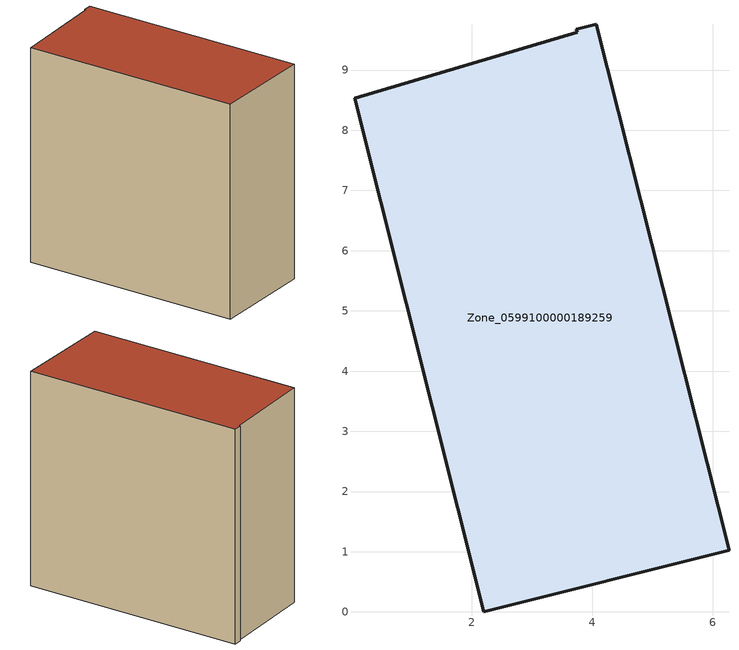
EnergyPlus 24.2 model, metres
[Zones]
Zone_0599100000189259
 floor ground (C_G): 3.75,9.63 3.74,9.68 4.07,9.76 6.27,1.02 2.2,0 0.05,8.53 z0
 wall outside (C_F): 6.27,1.02 4.07,9.76 3.74,9.68 3.75,9.63 0.05,8.53 2.2,0 6.27,1.02 z0:8.66
 roof outside (C_R): 3.74,9.68 3.75,9.63 0.05,8.53 2.2,0 6.27,1.02 4.07,9.76 z8.66
[BUILDING]
Pand.0599100000189259: North Axis=0; Terrain=City; Loads Convergence Tolerance Value=0.04; Temperature Convergence Tolerance Value=0.4; Solar Distribution=FullExterior; Maximum Number of Warmup Days=25; Minimum Number of Warmup Days=1
[Site:Location]
Rotterdam.The.Hague.AP_ZH_NLD Design_Conditions: Latitude=51.96; Longitude=4.45; Time Zone=1; Elevation=-4.5
[SITE:GROUNDTEMPERATURE:BUILDINGSURFACE]
18, 18, 18, 18, 18, 18, 18, 18, 18, 18, 18, 18
[MATERIAL] Thermal Absorptance=0.9; Solar Absorptance=0.7; Visible Absorptance=0.7
Name | Roughness | Thickness | Conductivity | Density | Specific Heat
G.TI.1992-2005 | MediumSmooth | 0.15 | 0.06 | 540 | 1210
F.TI.1992-2005 | Rough | 0.3 | 0.12 | 1920 | 840
R.TI.1992-2005 | MediumRough | 0.2 | 0.08 | 1500 | 1000
[CONSTRUCTION]
C_G: G.TI.1992-2005
C_F: F.TI.1992-2005
C_R: R.TI.1992-2005
[ZONE]
Zone_0599100000189259: Type=1; Multiplier=1; Ceiling Height=Autocalculate; Volume=Autocalculate; Floor Area=autocalculate; Part of Total Floor Area=Yes
[ZONEINFILTRATION:DESIGNFLOWRATE]
Infil_Zone_0599100000189259: Zone or ZoneList or Space or SpaceList=Zone_0599100000189259; Schedule=AlwaysOn; Design Flow Rate Calculation Method=Flow/Area; Flow Rate per Floor Area=0.0015; Constant Term Coefficient=1; Temperature Term Coefficient=0; Velocity Term Coefficient=0; Velocity Squared Term Coefficient=0
[HVACTEMPLATE:ZONE:IDEALLOADSAIRSYSTEM]
Zone_0599100000189259: Maximum Heating Supply Air Temperature=50; Minimum Cooling Supply Air Temperature=13; Maximum Heating Supply Air Humidity Ratio=0.0156; Minimum Cooling Supply Air Humidity Ratio=0.0077; Heating Limit=NoLimit; Cooling Limit=NoLimit; Dehumidification Control Type=ConstantSensibleHeatRatio; Cooling Sensible Heat Ratio=0.7; Dehumidification Setpoint=60; Humidification Control Type=None; Humidification Setpoint=30; Outdoor Air Method=None; Outdoor Air Flow Rate per Person=0.00944; Outdoor Air Flow Rate per Zone Floor Area=0; Outdoor Air Flow Rate per Zone=0; Demand Controlled Ventilation Type=None; Outdoor Air Economizer Type=NoEconomizer; Heat Recovery Type=None; Sensible Heat Recovery Effectiveness=0.7; Latent Heat Recovery Effectiveness=0.65
[ZONECONTROL:THERMOSTAT]
ThermostatControl_Zone_0599100000189259: Zone or ZoneList=Zone_0599100000189259; Control Type Schedule=DualSetpointControlType; Control 1=Thermostat_Zone_0599100000189259; Temperature Difference Between Cutout And Setpoint=0
[THERMOSTATSETPOINT:DUALSETPOINT]
Thermostat_Zone_0599100000189259: Heating Setpoint Temperature Schedule=HeatingSetpoint_Zone_0599100000189259; Cooling Setpoint Temperature Schedule=CoolingSetpoint_Zone_0599100000189259
[SCHEDULE:COMPACT]
HeatingSetpoint_Zone_0599100000189259: Through: 12/31, For: AllDays, Until: 24:00, 21
CoolingSetpoint_Zone_0599100000189259: Through: 12/31, For: AllDays, Until: 24:00, 24
DualSetpointControlType: Through: 12/31, For: AllDays, Until: 24:00, 4
AlwaysOn: Through: 12/31, For: AllDays, Until: 24:00, 1
